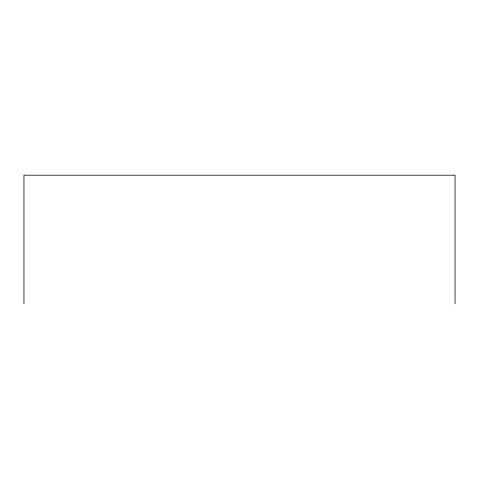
<?xml version="1.0" encoding="UTF-8"?>
<svg xmlns="http://www.w3.org/2000/svg" width="479" height="479" viewBox="0 0 479 479"><rect width="100%" height="100%" fill="white"/><g stroke="black" fill="none" stroke-linecap="round" stroke-linejoin="round"><path stroke-width="0.72" d="M455.05 303.8L455.05 175.2L23.95 175.2L23.95 303.8"/></g></svg>
